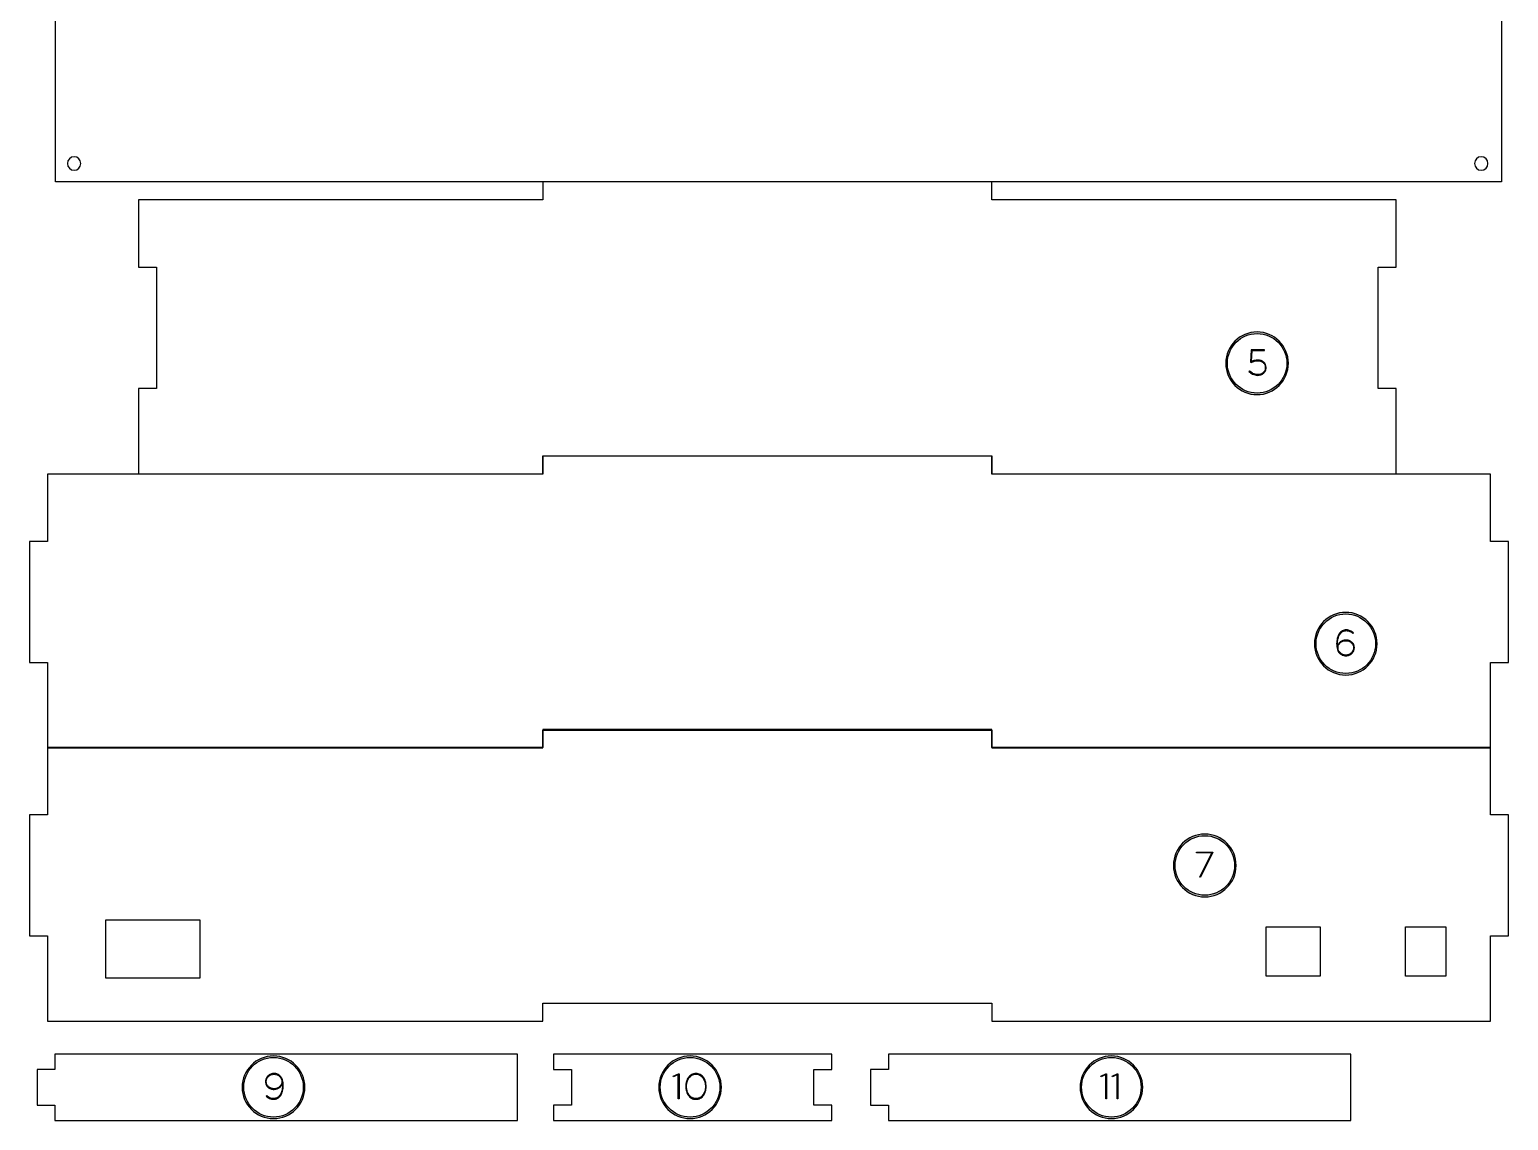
# Model space of a CAD drawing. Extents: x 23 to 691, y -846 to -23.
# Drawn here: x 23.3 to 352.6, y -846.3 to -603.4 of the extents above; entities that cross this region are included whole.
import ezdxf

# ---------------------------------------------------------------- set-up
doc = ezdxf.new("R2010")
doc.units = 0
doc.header["$MEASUREMENT"] = 0
doc.layers.add('CUT', color=7, linetype='CONTINUOUS')
doc.layers.add('PART_NUMBER', color=7, linetype='CONTINUOUS')

# ---------------------------------------------------------------- blocks, each defined once
blk = doc.blocks.new('BLOCK_29')
at = {"layer": 'CUT', "color": 5}
for points in [[(34.68, -369.95), (34.68, -370.78), (34.01, -371.45), (33.18, -371.45), (32.36, -371.45), (31.68, -370.78), (31.68, -369.95), (31.68, -369.12), (32.36, -368.45), (33.18, -368.45), (34.01, -368.45), (34.68, -369.12), (34.68, -369.95)], [(348.09, -369.95), (348.09, -370.78), (347.42, -371.45), (346.59, -371.45), (345.76, -371.45), (345.09, -370.78), (345.09, -369.95), (345.09, -369.12), (345.76, -368.45), (346.59, -368.45), (347.42, -368.45), (348.09, -369.12), (348.09, -369.95)], [(34.68, -633.19), (34.68, -634.02), (34.01, -634.69), (33.18, -634.69), (32.36, -634.69), (31.68, -634.02), (31.68, -633.19), (31.68, -632.37), (32.36, -631.69), (33.18, -631.69), (34.01, -631.69), (34.68, -632.37), (34.68, -633.19)], [(348.09, -633.19), (348.09, -634.02), (347.42, -634.69), (346.59, -634.69), (345.76, -634.69), (345.09, -634.02), (345.09, -633.19), (345.09, -632.37), (345.76, -631.69), (346.59, -631.69), (347.42, -631.69), (348.09, -632.37), (348.09, -633.19)]]:
    blk.add_open_spline(points, degree=3, knots=[0, 0, 0, 0, 1, 1, 1, 2, 2, 2, 3, 3, 3, 4, 4, 4, 4], dxfattribs=at)
blk = doc.blocks.new('BLOCK_28')
at = {"layer": 'CUT'}
blk.add_blockref('BLOCK_29', (0, 0), dxfattribs=at)
blk = doc.blocks.new('BLOCK_8')
at = {"layer": 'CUT'}
blk.add_blockref('BLOCK_28', (0, 0), dxfattribs=at)
blk = doc.blocks.new('BLOCK_7')
at = {"layer": 'CUT', "color": 5}
blk.add_lwpolyline([(351.12, -637.29), (29, -637.29), (29, -365.18), (351.12, -365.18), (351.12, -637.29)], dxfattribs=at)
at = {"layer": 'CUT'}
blk.add_blockref('BLOCK_8', (0, 0), dxfattribs=at)
blk = doc.blocks.new('BLOCK_6')
at = {"layer": 'CUT'}
blk.add_blockref('BLOCK_7', (0, 0), dxfattribs=at)
blk = doc.blocks.new('BLOCK_117')
at = {"layer": 'PART_NUMBER'}
h = blk.add_hatch(color=7, dxfattribs=at)
h.dxf.hatch_style = 2
edge = h.paths.add_edge_path()
edge.add_spline(control_points=[(296.76, -680.37), (296.57, -680.37), (296.38, -680.34), (296.2, -680.29), (296.01, -680.25), (295.84, -680.18), (295.67, -680.1), (295.51, -680.02), (295.35, -679.93), (295.22, -679.82), (295.08, -679.71), (294.96, -679.6), (294.86, -679.48), (294.86, -679.48), (294.99, -679.36), (294.99, -679.36), (295.09, -679.47), (295.2, -679.58), (295.33, -679.69), (295.46, -679.79), (295.6, -679.88), (295.75, -679.96), (295.9, -680.03), (296.06, -680.09), (296.23, -680.14), (296.4, -680.18), (296.58, -680.21), (296.76, -680.21), (297.02, -680.21), (297.25, -680.17), (297.46, -680.09), (297.67, -680.02), (297.86, -679.91), (298.01, -679.77), (298.16, -679.63), (298.28, -679.46), (298.37, -679.27), (298.45, -679.08), (298.49, -678.87), (298.49, -678.64), (298.49, -678.64), (298.49, -678.62), (298.49, -678.62), (298.49, -678.4), (298.45, -678.19), (298.36, -678.01), (298.28, -677.83), (298.16, -677.67), (298, -677.54), (297.85, -677.41), (297.67, -677.31), (297.46, -677.24), (297.26, -677.17), (297.03, -677.14), (296.8, -677.14), (296.57, -677.14), (296.34, -677.16), (296.09, -677.21), (295.85, -677.27), (295.59, -677.37), (295.32, -677.51), (295.32, -677.51), (295.22, -677.45), (295.22, -677.45), (295.22, -677.45), (295.38, -674.71), (295.38, -674.71), (295.38, -674.71), (298.34, -674.71), (298.34, -674.71), (298.34, -674.71), (298.34, -674.87), (298.34, -674.87), (298.34, -674.87), (295.54, -674.87), (295.54, -674.87), (295.54, -674.87), (295.4, -677.29), (295.4, -677.29), (295.62, -677.18), (295.85, -677.1), (296.08, -677.05), (296.31, -677), (296.56, -676.98), (296.81, -676.98), (297.08, -676.98), (297.32, -677.02), (297.55, -677.1), (297.77, -677.18), (297.97, -677.29), (298.13, -677.43), (298.3, -677.57), (298.43, -677.74), (298.53, -677.95), (298.62, -678.15), (298.67, -678.37), (298.67, -678.61), (298.67, -678.61), (298.67, -678.63), (298.67, -678.63), (298.67, -678.88), (298.62, -679.11), (298.53, -679.33), (298.44, -679.54), (298.31, -679.72), (298.14, -679.88), (297.97, -680.03), (297.77, -680.15), (297.53, -680.24), (297.29, -680.32), (297.04, -680.37), (296.76, -680.37)], knot_values=[0, 0, 0, 0, 1, 1, 1, 2, 2, 2, 3, 3, 3, 4, 4, 4, 5, 5, 5, 6, 6, 6, 7, 7, 7, 8, 8, 8, 9, 9, 9, 10, 10, 10, 11, 11, 11, 12, 12, 12, 13, 13, 13, 14, 14, 14, 15, 15, 15, 16, 16, 16, 17, 17, 17, 18, 18, 18, 19, 19, 19, 20, 20, 20, 21, 21, 21, 22, 22, 22, 23, 23, 23, 24, 24, 24, 25, 25, 25, 26, 26, 26, 27, 27, 27, 28, 28, 28, 29, 29, 29, 30, 30, 30, 31, 31, 31, 32, 32, 32, 33, 33, 33, 34, 34, 34, 35, 35, 35, 36, 36, 36, 37, 37, 37, 37], degree=3, periodic=1)
blk.add_open_spline([(296.76, -680.37), (296.57, -680.37), (296.38, -680.34), (296.2, -680.29), (296.01, -680.25), (295.84, -680.18), (295.67, -680.1), (295.51, -680.02), (295.35, -679.93), (295.22, -679.82), (295.08, -679.71), (294.96, -679.6), (294.86, -679.48), (294.86, -679.48), (294.99, -679.36), (294.99, -679.36), (295.09, -679.47), (295.2, -679.58), (295.33, -679.69), (295.46, -679.79), (295.6, -679.88), (295.75, -679.96), (295.9, -680.03), (296.06, -680.09), (296.23, -680.14), (296.4, -680.18), (296.58, -680.21), (296.76, -680.21), (297.02, -680.21), (297.25, -680.17), (297.46, -680.09), (297.67, -680.02), (297.86, -679.91), (298.01, -679.77), (298.16, -679.63), (298.28, -679.46), (298.37, -679.27), (298.45, -679.08), (298.49, -678.87), (298.49, -678.64), (298.49, -678.64), (298.49, -678.62), (298.49, -678.62), (298.49, -678.4), (298.45, -678.19), (298.36, -678.01), (298.28, -677.83), (298.16, -677.67), (298, -677.54), (297.85, -677.41), (297.67, -677.31), (297.46, -677.24), (297.26, -677.17), (297.03, -677.14), (296.8, -677.14), (296.57, -677.14), (296.34, -677.16), (296.09, -677.21), (295.85, -677.27), (295.59, -677.37), (295.32, -677.51), (295.32, -677.51), (295.22, -677.45), (295.22, -677.45), (295.22, -677.45), (295.38, -674.71), (295.38, -674.71), (295.38, -674.71), (298.34, -674.71), (298.34, -674.71), (298.34, -674.71), (298.34, -674.87), (298.34, -674.87), (298.34, -674.87), (295.54, -674.87), (295.54, -674.87), (295.54, -674.87), (295.4, -677.29), (295.4, -677.29), (295.62, -677.18), (295.85, -677.1), (296.08, -677.05), (296.31, -677), (296.56, -676.98), (296.81, -676.98), (297.08, -676.98), (297.32, -677.02), (297.55, -677.1), (297.77, -677.18), (297.97, -677.29), (298.13, -677.43), (298.3, -677.57), (298.43, -677.74), (298.53, -677.95), (298.62, -678.15), (298.67, -678.37), (298.67, -678.61), (298.67, -678.61), (298.67, -678.63), (298.67, -678.63), (298.67, -678.88), (298.62, -679.11), (298.53, -679.33), (298.44, -679.54), (298.31, -679.72), (298.14, -679.88), (297.97, -680.03), (297.77, -680.15), (297.53, -680.24), (297.29, -680.32), (297.04, -680.37), (296.76, -680.37)], degree=3, knots=[0, 0, 0, 0, 1, 1, 1, 2, 2, 2, 3, 3, 3, 4, 4, 4, 5, 5, 5, 6, 6, 6, 7, 7, 7, 8, 8, 8, 9, 9, 9, 10, 10, 10, 11, 11, 11, 12, 12, 12, 13, 13, 13, 14, 14, 14, 15, 15, 15, 16, 16, 16, 17, 17, 17, 18, 18, 18, 19, 19, 19, 20, 20, 20, 21, 21, 21, 22, 22, 22, 23, 23, 23, 24, 24, 24, 25, 25, 25, 26, 26, 26, 27, 27, 27, 28, 28, 28, 29, 29, 29, 30, 30, 30, 31, 31, 31, 32, 32, 32, 33, 33, 33, 34, 34, 34, 35, 35, 35, 36, 36, 36, 37, 37, 37, 37], dxfattribs=at)
blk = doc.blocks.new('BLOCK_118')
at = {"layer": 'PART_NUMBER'}
h = blk.add_hatch(color=253, dxfattribs=at)
h.dxf.hatch_style = 2
edge = h.paths.add_edge_path()
edge.add_spline(control_points=[(296.66, -684.67), (292.82, -684.67), (289.68, -681.54), (289.68, -677.69), (289.68, -673.84), (292.82, -670.71), (296.66, -670.71), (300.51, -670.71), (303.64, -673.84), (303.64, -677.69), (303.64, -681.54), (300.51, -684.67), (296.66, -684.67)], knot_values=[0, 0, 0, 0, 1, 1, 1, 2, 2, 2, 3, 3, 3, 4, 4, 4, 4], degree=3, periodic=1)
edge = h.paths.add_edge_path()
edge.add_spline(control_points=[(296.66, -671.06), (293.01, -671.06), (290.04, -674.04), (290.04, -677.69), (290.04, -681.34), (293.01, -684.32), (296.66, -684.32), (300.32, -684.32), (303.29, -681.34), (303.29, -677.69), (303.29, -674.04), (300.32, -671.06), (296.66, -671.06)], knot_values=[0, 0, 0, 0, 1, 1, 1, 2, 2, 2, 3, 3, 3, 4, 4, 4, 4], degree=3, periodic=1)
for points in [[(296.66, -684.67), (292.82, -684.67), (289.68, -681.54), (289.68, -677.69), (289.68, -673.84), (292.82, -670.71), (296.66, -670.71), (300.51, -670.71), (303.64, -673.84), (303.64, -677.69), (303.64, -681.54), (300.51, -684.67), (296.66, -684.67)], [(296.66, -671.06), (293.01, -671.06), (290.04, -674.04), (290.04, -677.69), (290.04, -681.34), (293.01, -684.32), (296.66, -684.32), (300.32, -684.32), (303.29, -681.34), (303.29, -677.69), (303.29, -674.04), (300.32, -671.06), (296.66, -671.06)]]:
    blk.add_open_spline(points, degree=3, knots=[0, 0, 0, 0, 1, 1, 1, 2, 2, 2, 3, 3, 3, 4, 4, 4, 4], dxfattribs=at)
blk = doc.blocks.new('BLOCK_116')
at = {"layer": 'PART_NUMBER'}
for name in ['BLOCK_118', 'BLOCK_117']:
    blk.add_blockref(name, (0, 0), dxfattribs=at)
blk = doc.blocks.new('BLOCK_120')
at = {"layer": 'PART_NUMBER'}
h = blk.add_hatch(color=7, dxfattribs=at)
h.dxf.hatch_style = 2
edge = h.paths.add_edge_path()
edge.add_spline(control_points=[(316.43, -742.81), (316.13, -742.81), (315.86, -742.75), (315.63, -742.65), (315.4, -742.54), (315.2, -742.41), (315.04, -742.24), (314.82, -742.03), (314.66, -741.75), (314.55, -741.4), (314.44, -741.05), (314.38, -740.62), (314.38, -740.11), (314.38, -740.11), (314.38, -740.09), (314.38, -740.09), (314.38, -739.66), (314.43, -739.26), (314.53, -738.89), (314.63, -738.52), (314.77, -738.2), (314.95, -737.93), (315.14, -737.66), (315.37, -737.44), (315.64, -737.29), (315.91, -737.14), (316.22, -737.06), (316.56, -737.06), (316.86, -737.06), (317.14, -737.12), (317.4, -737.23), (317.66, -737.34), (317.9, -737.5), (318.12, -737.7), (318.12, -737.7), (318.01, -737.83), (318.01, -737.83), (317.8, -737.64), (317.58, -737.49), (317.33, -737.38), (317.08, -737.27), (316.83, -737.22), (316.56, -737.22), (316.24, -737.22), (315.96, -737.29), (315.71, -737.44), (315.46, -737.59), (315.25, -737.79), (315.08, -738.05), (314.9, -738.31), (314.77, -738.62), (314.69, -738.97), (314.6, -739.32), (314.56, -739.7), (314.56, -740.11), (314.56, -740.19), (314.56, -740.29), (314.56, -740.41), (314.56, -740.53), (314.56, -740.66), (314.57, -740.81), (314.59, -740.6), (314.66, -740.4), (314.77, -740.21), (314.87, -740.03), (315.01, -739.87), (315.18, -739.74), (315.35, -739.6), (315.53, -739.5), (315.74, -739.42), (315.95, -739.35), (316.17, -739.31), (316.4, -739.31), (316.67, -739.31), (316.93, -739.35), (317.16, -739.43), (317.4, -739.52), (317.6, -739.64), (317.78, -739.79), (317.95, -739.94), (318.09, -740.13), (318.19, -740.34), (318.29, -740.54), (318.33, -740.77), (318.33, -741.01), (318.33, -741.01), (318.33, -741.03), (318.33, -741.03), (318.33, -741.27), (318.29, -741.49), (318.19, -741.71), (318.09, -741.92), (317.96, -742.11), (317.79, -742.28), (317.62, -742.44), (317.42, -742.57), (317.18, -742.66), (316.95, -742.76), (316.7, -742.81), (316.43, -742.81)], knot_values=[0, 0, 0, 0, 1, 1, 1, 2, 2, 2, 3, 3, 3, 4, 4, 4, 5, 5, 5, 6, 6, 6, 7, 7, 7, 8, 8, 8, 9, 9, 9, 10, 10, 10, 11, 11, 11, 12, 12, 12, 13, 13, 13, 14, 14, 14, 15, 15, 15, 16, 16, 16, 17, 17, 17, 18, 18, 18, 19, 19, 19, 20, 20, 20, 21, 21, 21, 22, 22, 22, 23, 23, 23, 24, 24, 24, 25, 25, 25, 26, 26, 26, 27, 27, 27, 28, 28, 28, 29, 29, 29, 30, 30, 30, 31, 31, 31, 32, 32, 32, 33, 33, 33, 33], degree=3, periodic=1)
edge = h.paths.add_edge_path()
edge.add_spline(control_points=[(316.44, -742.65), (316.68, -742.65), (316.91, -742.6), (317.12, -742.51), (317.33, -742.42), (317.51, -742.3), (317.66, -742.16), (317.81, -742.01), (317.94, -741.84), (318.02, -741.64), (318.11, -741.45), (318.16, -741.25), (318.16, -741.04), (318.16, -741.04), (318.16, -741.02), (318.16, -741.02), (318.16, -740.8), (318.11, -740.59), (318.02, -740.4), (317.94, -740.21), (317.81, -740.05), (317.65, -739.91), (317.49, -739.77), (317.31, -739.66), (317.09, -739.58), (316.88, -739.5), (316.65, -739.47), (316.39, -739.47), (316.16, -739.47), (315.94, -739.51), (315.74, -739.59), (315.54, -739.67), (315.36, -739.78), (315.2, -739.93), (315.05, -740.07), (314.92, -740.23), (314.83, -740.42), (314.74, -740.6), (314.7, -740.8), (314.7, -741.01), (314.7, -741.01), (314.7, -741.02), (314.7, -741.02), (314.7, -741.24), (314.74, -741.45), (314.83, -741.64), (314.92, -741.84), (315.05, -742.02), (315.21, -742.16), (315.36, -742.31), (315.55, -742.43), (315.76, -742.52), (315.97, -742.61), (316.2, -742.65), (316.44, -742.65)], knot_values=[0, 0, 0, 0, 1, 1, 1, 2, 2, 2, 3, 3, 3, 4, 4, 4, 5, 5, 5, 6, 6, 6, 7, 7, 7, 8, 8, 8, 9, 9, 9, 10, 10, 10, 11, 11, 11, 12, 12, 12, 13, 13, 13, 14, 14, 14, 15, 15, 15, 16, 16, 16, 17, 17, 17, 18, 18, 18, 18], degree=3, periodic=1)
for points, knots in [([(316.43, -742.81), (316.13, -742.81), (315.86, -742.75), (315.63, -742.65), (315.4, -742.54), (315.2, -742.41), (315.04, -742.24), (314.82, -742.03), (314.66, -741.75), (314.55, -741.4), (314.44, -741.05), (314.38, -740.62), (314.38, -740.11), (314.38, -740.11), (314.38, -740.09), (314.38, -740.09), (314.38, -739.66), (314.43, -739.26), (314.53, -738.89), (314.63, -738.52), (314.77, -738.2), (314.95, -737.93), (315.14, -737.66), (315.37, -737.44), (315.64, -737.29), (315.91, -737.14), (316.22, -737.06), (316.56, -737.06), (316.86, -737.06), (317.14, -737.12), (317.4, -737.23), (317.66, -737.34), (317.9, -737.5), (318.12, -737.7), (318.12, -737.7), (318.01, -737.83), (318.01, -737.83), (317.8, -737.64), (317.58, -737.49), (317.33, -737.38), (317.08, -737.27), (316.83, -737.22), (316.56, -737.22), (316.24, -737.22), (315.96, -737.29), (315.71, -737.44), (315.46, -737.59), (315.25, -737.79), (315.08, -738.05), (314.9, -738.31), (314.77, -738.62), (314.69, -738.97), (314.6, -739.32), (314.56, -739.7), (314.56, -740.11), (314.56, -740.19), (314.56, -740.29), (314.56, -740.41), (314.56, -740.53), (314.56, -740.66), (314.57, -740.81), (314.59, -740.6), (314.66, -740.4), (314.77, -740.21), (314.87, -740.03), (315.01, -739.87), (315.18, -739.74), (315.35, -739.6), (315.53, -739.5), (315.74, -739.42), (315.95, -739.35), (316.17, -739.31), (316.4, -739.31), (316.67, -739.31), (316.93, -739.35), (317.16, -739.43), (317.4, -739.52), (317.6, -739.64), (317.78, -739.79), (317.95, -739.94), (318.09, -740.13), (318.19, -740.34), (318.29, -740.54), (318.33, -740.77), (318.33, -741.01), (318.33, -741.01), (318.33, -741.03), (318.33, -741.03), (318.33, -741.27), (318.29, -741.49), (318.19, -741.71), (318.09, -741.92), (317.96, -742.11), (317.79, -742.28), (317.62, -742.44), (317.42, -742.57), (317.18, -742.66), (316.95, -742.76), (316.7, -742.81), (316.43, -742.81)], [0, 0, 0, 0, 1, 1, 1, 2, 2, 2, 3, 3, 3, 4, 4, 4, 5, 5, 5, 6, 6, 6, 7, 7, 7, 8, 8, 8, 9, 9, 9, 10, 10, 10, 11, 11, 11, 12, 12, 12, 13, 13, 13, 14, 14, 14, 15, 15, 15, 16, 16, 16, 17, 17, 17, 18, 18, 18, 19, 19, 19, 20, 20, 20, 21, 21, 21, 22, 22, 22, 23, 23, 23, 24, 24, 24, 25, 25, 25, 26, 26, 26, 27, 27, 27, 28, 28, 28, 29, 29, 29, 30, 30, 30, 31, 31, 31, 32, 32, 32, 33, 33, 33, 33]), ([(316.44, -742.65), (316.68, -742.65), (316.91, -742.6), (317.12, -742.51), (317.33, -742.42), (317.51, -742.3), (317.66, -742.16), (317.81, -742.01), (317.94, -741.84), (318.02, -741.64), (318.11, -741.45), (318.16, -741.25), (318.16, -741.04), (318.16, -741.04), (318.16, -741.02), (318.16, -741.02), (318.16, -740.8), (318.11, -740.59), (318.02, -740.4), (317.94, -740.21), (317.81, -740.05), (317.65, -739.91), (317.49, -739.77), (317.31, -739.66), (317.09, -739.58), (316.88, -739.5), (316.65, -739.47), (316.39, -739.47), (316.16, -739.47), (315.94, -739.51), (315.74, -739.59), (315.54, -739.67), (315.36, -739.78), (315.2, -739.93), (315.05, -740.07), (314.92, -740.23), (314.83, -740.42), (314.74, -740.6), (314.7, -740.8), (314.7, -741.01), (314.7, -741.01), (314.7, -741.02), (314.7, -741.02), (314.7, -741.24), (314.74, -741.45), (314.83, -741.64), (314.92, -741.84), (315.05, -742.02), (315.21, -742.16), (315.36, -742.31), (315.55, -742.43), (315.76, -742.52), (315.97, -742.61), (316.2, -742.65), (316.44, -742.65)], [0, 0, 0, 0, 1, 1, 1, 2, 2, 2, 3, 3, 3, 4, 4, 4, 5, 5, 5, 6, 6, 6, 7, 7, 7, 8, 8, 8, 9, 9, 9, 10, 10, 10, 11, 11, 11, 12, 12, 12, 13, 13, 13, 14, 14, 14, 15, 15, 15, 16, 16, 16, 17, 17, 17, 18, 18, 18, 18])]:
    blk.add_open_spline(points, degree=3, knots=knots, dxfattribs=at)
blk = doc.blocks.new('BLOCK_121')
at = {"layer": 'PART_NUMBER'}
h = blk.add_hatch(color=253, dxfattribs=at)
h.dxf.hatch_style = 2
edge = h.paths.add_edge_path()
edge.add_spline(control_points=[(316.42, -747.11), (312.57, -747.11), (309.44, -743.98), (309.44, -740.13), (309.44, -736.28), (312.57, -733.15), (316.42, -733.15), (320.27, -733.15), (323.4, -736.28), (323.4, -740.13), (323.4, -743.98), (320.27, -747.11), (316.42, -747.11)], knot_values=[0, 0, 0, 0, 1, 1, 1, 2, 2, 2, 3, 3, 3, 4, 4, 4, 4], degree=3, periodic=1)
edge = h.paths.add_edge_path()
edge.add_spline(control_points=[(316.42, -733.51), (312.77, -733.51), (309.79, -736.48), (309.79, -740.13), (309.79, -743.79), (312.77, -746.76), (316.42, -746.76), (320.07, -746.76), (323.05, -743.79), (323.05, -740.13), (323.05, -736.48), (320.07, -733.51), (316.42, -733.51)], knot_values=[0, 0, 0, 0, 1, 1, 1, 2, 2, 2, 3, 3, 3, 4, 4, 4, 4], degree=3, periodic=1)
for points in [[(316.42, -747.11), (312.57, -747.11), (309.44, -743.98), (309.44, -740.13), (309.44, -736.28), (312.57, -733.15), (316.42, -733.15), (320.27, -733.15), (323.4, -736.28), (323.4, -740.13), (323.4, -743.98), (320.27, -747.11), (316.42, -747.11)], [(316.42, -733.51), (312.77, -733.51), (309.79, -736.48), (309.79, -740.13), (309.79, -743.79), (312.77, -746.76), (316.42, -746.76), (320.07, -746.76), (323.05, -743.79), (323.05, -740.13), (323.05, -736.48), (320.07, -733.51), (316.42, -733.51)]]:
    blk.add_open_spline(points, degree=3, knots=[0, 0, 0, 0, 1, 1, 1, 2, 2, 2, 3, 3, 3, 4, 4, 4, 4], dxfattribs=at)
blk = doc.blocks.new('BLOCK_119')
at = {"layer": 'PART_NUMBER'}
for name in ['BLOCK_121', 'BLOCK_120']:
    blk.add_blockref(name, (0, 0), dxfattribs=at)
blk = doc.blocks.new('BLOCK_123')
at = {"layer": 'PART_NUMBER'}
h = blk.add_hatch(color=7, dxfattribs=at)
h.dxf.hatch_style = 2
h.paths.add_polyline_path([(286.61, -786.7), (283.19, -786.7), (283.19, -786.54), (286.81, -786.54), (286.81, -786.65), (284.07, -792.1), (283.88, -792.1)])
blk.add_lwpolyline([(286.61, -786.7), (283.19, -786.7), (283.19, -786.54), (286.81, -786.54), (286.81, -786.65), (284.07, -792.1), (283.88, -792.1), (286.61, -786.7)], dxfattribs=at)
blk = doc.blocks.new('BLOCK_124')
at = {"layer": 'PART_NUMBER'}
h = blk.add_hatch(color=253, dxfattribs=at)
h.dxf.hatch_style = 2
edge = h.paths.add_edge_path()
edge.add_spline(control_points=[(285.02, -796.5), (281.17, -796.5), (278.04, -793.37), (278.04, -789.52), (278.04, -785.67), (281.17, -782.54), (285.02, -782.54), (288.87, -782.54), (292, -785.67), (292, -789.52), (292, -793.37), (288.87, -796.5), (285.02, -796.5)], knot_values=[0, 0, 0, 0, 1, 1, 1, 2, 2, 2, 3, 3, 3, 4, 4, 4, 4], degree=3, periodic=1)
edge = h.paths.add_edge_path()
edge.add_spline(control_points=[(285.02, -782.89), (281.37, -782.89), (278.4, -785.87), (278.4, -789.52), (278.4, -793.18), (281.37, -796.15), (285.02, -796.15), (288.68, -796.15), (291.65, -793.18), (291.65, -789.52), (291.65, -785.87), (288.68, -782.89), (285.02, -782.89)], knot_values=[0, 0, 0, 0, 1, 1, 1, 2, 2, 2, 3, 3, 3, 4, 4, 4, 4], degree=3, periodic=1)
for points in [[(285.02, -796.5), (281.17, -796.5), (278.04, -793.37), (278.04, -789.52), (278.04, -785.67), (281.17, -782.54), (285.02, -782.54), (288.87, -782.54), (292, -785.67), (292, -789.52), (292, -793.37), (288.87, -796.5), (285.02, -796.5)], [(285.02, -782.89), (281.37, -782.89), (278.4, -785.87), (278.4, -789.52), (278.4, -793.18), (281.37, -796.15), (285.02, -796.15), (288.68, -796.15), (291.65, -793.18), (291.65, -789.52), (291.65, -785.87), (288.68, -782.89), (285.02, -782.89)]]:
    blk.add_open_spline(points, degree=3, knots=[0, 0, 0, 0, 1, 1, 1, 2, 2, 2, 3, 3, 3, 4, 4, 4, 4], dxfattribs=at)
blk = doc.blocks.new('BLOCK_122')
at = {"layer": 'PART_NUMBER'}
for name in ['BLOCK_124', 'BLOCK_123']:
    blk.add_blockref(name, (0, 0), dxfattribs=at)
blk = doc.blocks.new('BLOCK_126')
at = {"layer": 'PART_NUMBER'}
h = blk.add_hatch(color=7, dxfattribs=at)
h.dxf.hatch_style = 2
edge = h.paths.add_edge_path()
edge.add_spline(control_points=[(77.59, -841.43), (77.9, -841.43), (78.19, -841.35), (78.44, -841.2), (78.68, -841.06), (78.89, -840.85), (79.07, -840.59), (79.24, -840.33), (79.37, -840.03), (79.46, -839.68), (79.54, -839.32), (79.59, -838.94), (79.59, -838.54), (79.59, -838.46), (79.59, -838.37), (79.58, -838.25), (79.58, -838.14), (79.58, -838.01), (79.57, -837.87), (79.54, -838.09), (79.48, -838.3), (79.37, -838.48), (79.27, -838.67), (79.13, -838.83), (78.96, -838.96), (78.8, -839.1), (78.61, -839.2), (78.4, -839.28), (78.19, -839.35), (77.97, -839.39), (77.74, -839.39), (77.47, -839.39), (77.21, -839.34), (76.98, -839.26), (76.74, -839.17), (76.54, -839.06), (76.36, -838.91), (76.19, -838.76), (76.05, -838.57), (75.96, -838.36), (75.86, -838.15), (75.81, -837.92), (75.81, -837.66), (75.81, -837.66), (75.81, -837.64), (75.81, -837.64), (75.81, -837.39), (75.86, -837.16), (75.96, -836.94), (76.05, -836.72), (76.19, -836.53), (76.36, -836.37), (76.53, -836.21), (76.73, -836.08), (76.97, -835.98), (77.2, -835.89), (77.45, -835.84), (77.71, -835.84), (78.01, -835.84), (78.28, -835.89), (78.51, -836), (78.74, -836.1), (78.94, -836.24), (79.1, -836.4), (79.32, -836.62), (79.48, -836.9), (79.59, -837.25), (79.71, -837.59), (79.76, -838.02), (79.76, -838.54), (79.76, -838.54), (79.76, -838.55), (79.76, -838.55), (79.76, -838.99), (79.71, -839.39), (79.61, -839.76), (79.52, -840.13), (79.37, -840.45), (79.19, -840.72), (79, -840.99), (78.77, -841.2), (78.5, -841.36), (78.23, -841.51), (77.92, -841.59), (77.58, -841.59), (77.28, -841.59), (76.99, -841.52), (76.71, -841.4), (76.43, -841.27), (76.19, -841.11), (75.97, -840.89), (75.97, -840.89), (76.09, -840.77), (76.09, -840.77), (76.3, -840.97), (76.53, -841.13), (76.79, -841.25), (77.05, -841.37), (77.32, -841.43), (77.59, -841.43)], knot_values=[0, 0, 0, 0, 1, 1, 1, 2, 2, 2, 3, 3, 3, 4, 4, 4, 5, 5, 5, 6, 6, 6, 7, 7, 7, 8, 8, 8, 9, 9, 9, 10, 10, 10, 11, 11, 11, 12, 12, 12, 13, 13, 13, 14, 14, 14, 15, 15, 15, 16, 16, 16, 17, 17, 17, 18, 18, 18, 19, 19, 19, 20, 20, 20, 21, 21, 21, 22, 22, 22, 23, 23, 23, 24, 24, 24, 25, 25, 25, 26, 26, 26, 27, 27, 27, 28, 28, 28, 29, 29, 29, 30, 30, 30, 31, 31, 31, 32, 32, 32, 33, 33, 33, 33], degree=3, periodic=1)
edge = h.paths.add_edge_path()
edge.add_spline(control_points=[(77.75, -839.23), (77.98, -839.23), (78.2, -839.19), (78.4, -839.1), (78.61, -839.02), (78.79, -838.91), (78.95, -838.77), (79.1, -838.63), (79.23, -838.47), (79.32, -838.28), (79.41, -838.08), (79.45, -837.88), (79.45, -837.66), (79.45, -837.66), (79.45, -837.65), (79.45, -837.65), (79.45, -837.42), (79.41, -837.21), (79.32, -837.01), (79.23, -836.8), (79.1, -836.63), (78.94, -836.48), (78.78, -836.33), (78.6, -836.21), (78.39, -836.12), (78.18, -836.04), (77.95, -836), (77.71, -836), (77.47, -836), (77.24, -836.04), (77.03, -836.13), (76.83, -836.22), (76.64, -836.33), (76.49, -836.49), (76.33, -836.64), (76.21, -836.81), (76.12, -837.01), (76.03, -837.2), (75.98, -837.41), (75.98, -837.63), (75.98, -837.63), (75.98, -837.65), (75.98, -837.65), (75.98, -837.89), (76.03, -838.1), (76.12, -838.3), (76.21, -838.49), (76.33, -838.65), (76.49, -838.79), (76.65, -838.93), (76.84, -839.04), (77.05, -839.11), (77.26, -839.19), (77.5, -839.23), (77.75, -839.23)], knot_values=[0, 0, 0, 0, 1, 1, 1, 2, 2, 2, 3, 3, 3, 4, 4, 4, 5, 5, 5, 6, 6, 6, 7, 7, 7, 8, 8, 8, 9, 9, 9, 10, 10, 10, 11, 11, 11, 12, 12, 12, 13, 13, 13, 14, 14, 14, 15, 15, 15, 16, 16, 16, 17, 17, 17, 18, 18, 18, 18], degree=3, periodic=1)
for points, knots in [([(77.59, -841.43), (77.9, -841.43), (78.19, -841.35), (78.44, -841.2), (78.68, -841.06), (78.89, -840.85), (79.07, -840.59), (79.24, -840.33), (79.37, -840.03), (79.46, -839.68), (79.54, -839.32), (79.59, -838.94), (79.59, -838.54), (79.59, -838.46), (79.59, -838.37), (79.58, -838.25), (79.58, -838.14), (79.58, -838.01), (79.57, -837.87), (79.54, -838.09), (79.48, -838.3), (79.37, -838.48), (79.27, -838.67), (79.13, -838.83), (78.96, -838.96), (78.8, -839.1), (78.61, -839.2), (78.4, -839.28), (78.19, -839.35), (77.97, -839.39), (77.74, -839.39), (77.47, -839.39), (77.21, -839.34), (76.98, -839.26), (76.74, -839.17), (76.54, -839.06), (76.36, -838.91), (76.19, -838.76), (76.05, -838.57), (75.96, -838.36), (75.86, -838.15), (75.81, -837.92), (75.81, -837.66), (75.81, -837.66), (75.81, -837.64), (75.81, -837.64), (75.81, -837.39), (75.86, -837.16), (75.96, -836.94), (76.05, -836.72), (76.19, -836.53), (76.36, -836.37), (76.53, -836.21), (76.73, -836.08), (76.97, -835.98), (77.2, -835.89), (77.45, -835.84), (77.71, -835.84), (78.01, -835.84), (78.28, -835.89), (78.51, -836), (78.74, -836.1), (78.94, -836.24), (79.1, -836.4), (79.32, -836.62), (79.48, -836.9), (79.59, -837.25), (79.71, -837.59), (79.76, -838.02), (79.76, -838.54), (79.76, -838.54), (79.76, -838.55), (79.76, -838.55), (79.76, -838.99), (79.71, -839.39), (79.61, -839.76), (79.52, -840.13), (79.37, -840.45), (79.19, -840.72), (79, -840.99), (78.77, -841.2), (78.5, -841.36), (78.23, -841.51), (77.92, -841.59), (77.58, -841.59), (77.28, -841.59), (76.99, -841.52), (76.71, -841.4), (76.43, -841.27), (76.19, -841.11), (75.97, -840.89), (75.97, -840.89), (76.09, -840.77), (76.09, -840.77), (76.3, -840.97), (76.53, -841.13), (76.79, -841.25), (77.05, -841.37), (77.32, -841.43), (77.59, -841.43)], [0, 0, 0, 0, 1, 1, 1, 2, 2, 2, 3, 3, 3, 4, 4, 4, 5, 5, 5, 6, 6, 6, 7, 7, 7, 8, 8, 8, 9, 9, 9, 10, 10, 10, 11, 11, 11, 12, 12, 12, 13, 13, 13, 14, 14, 14, 15, 15, 15, 16, 16, 16, 17, 17, 17, 18, 18, 18, 19, 19, 19, 20, 20, 20, 21, 21, 21, 22, 22, 22, 23, 23, 23, 24, 24, 24, 25, 25, 25, 26, 26, 26, 27, 27, 27, 28, 28, 28, 29, 29, 29, 30, 30, 30, 31, 31, 31, 32, 32, 32, 33, 33, 33, 33]), ([(77.75, -839.23), (77.98, -839.23), (78.2, -839.19), (78.4, -839.1), (78.61, -839.02), (78.79, -838.91), (78.95, -838.77), (79.1, -838.63), (79.23, -838.47), (79.32, -838.28), (79.41, -838.08), (79.45, -837.88), (79.45, -837.66), (79.45, -837.66), (79.45, -837.65), (79.45, -837.65), (79.45, -837.42), (79.41, -837.21), (79.32, -837.01), (79.23, -836.8), (79.1, -836.63), (78.94, -836.48), (78.78, -836.33), (78.6, -836.21), (78.39, -836.12), (78.18, -836.04), (77.95, -836), (77.71, -836), (77.47, -836), (77.24, -836.04), (77.03, -836.13), (76.83, -836.22), (76.64, -836.33), (76.49, -836.49), (76.33, -836.64), (76.21, -836.81), (76.12, -837.01), (76.03, -837.2), (75.98, -837.41), (75.98, -837.63), (75.98, -837.63), (75.98, -837.65), (75.98, -837.65), (75.98, -837.89), (76.03, -838.1), (76.12, -838.3), (76.21, -838.49), (76.33, -838.65), (76.49, -838.79), (76.65, -838.93), (76.84, -839.04), (77.05, -839.11), (77.26, -839.19), (77.5, -839.23), (77.75, -839.23)], [0, 0, 0, 0, 1, 1, 1, 2, 2, 2, 3, 3, 3, 4, 4, 4, 5, 5, 5, 6, 6, 6, 7, 7, 7, 8, 8, 8, 9, 9, 9, 10, 10, 10, 11, 11, 11, 12, 12, 12, 13, 13, 13, 14, 14, 14, 15, 15, 15, 16, 16, 16, 17, 17, 17, 18, 18, 18, 18])]:
    blk.add_open_spline(points, degree=3, knots=knots, dxfattribs=at)
blk = doc.blocks.new('BLOCK_127')
at = {"layer": 'PART_NUMBER'}
h = blk.add_hatch(color=253, dxfattribs=at)
h.dxf.hatch_style = 2
edge = h.paths.add_edge_path()
edge.add_spline(control_points=[(77.59, -845.89), (73.74, -845.89), (70.61, -842.76), (70.61, -838.91), (70.61, -835.06), (73.74, -831.93), (77.59, -831.93), (81.44, -831.93), (84.57, -835.06), (84.57, -838.91), (84.57, -842.76), (81.44, -845.89), (77.59, -845.89)], knot_values=[0, 0, 0, 0, 1, 1, 1, 2, 2, 2, 3, 3, 3, 4, 4, 4, 4], degree=3, periodic=1)
edge = h.paths.add_edge_path()
edge.add_spline(control_points=[(77.59, -832.28), (73.93, -832.28), (70.96, -835.26), (70.96, -838.91), (70.96, -842.56), (73.93, -845.54), (77.59, -845.54), (81.24, -845.54), (84.22, -842.56), (84.22, -838.91), (84.22, -835.26), (81.24, -832.28), (77.59, -832.28)], knot_values=[0, 0, 0, 0, 1, 1, 1, 2, 2, 2, 3, 3, 3, 4, 4, 4, 4], degree=3, periodic=1)
for points in [[(77.59, -845.89), (73.74, -845.89), (70.61, -842.76), (70.61, -838.91), (70.61, -835.06), (73.74, -831.93), (77.59, -831.93), (81.44, -831.93), (84.57, -835.06), (84.57, -838.91), (84.57, -842.76), (81.44, -845.89), (77.59, -845.89)], [(77.59, -832.28), (73.93, -832.28), (70.96, -835.26), (70.96, -838.91), (70.96, -842.56), (73.93, -845.54), (77.59, -845.54), (81.24, -845.54), (84.22, -842.56), (84.22, -838.91), (84.22, -835.26), (81.24, -832.28), (77.59, -832.28)]]:
    blk.add_open_spline(points, degree=3, knots=[0, 0, 0, 0, 1, 1, 1, 2, 2, 2, 3, 3, 3, 4, 4, 4, 4], dxfattribs=at)
blk = doc.blocks.new('BLOCK_125')
at = {"layer": 'PART_NUMBER'}
for name in ['BLOCK_127', 'BLOCK_126']:
    blk.add_blockref(name, (0, 0), dxfattribs=at)
blk = doc.blocks.new('BLOCK_129')
at = {"layer": 'PART_NUMBER'}
h = blk.add_hatch(color=7, dxfattribs=at)
h.dxf.hatch_style = 2
h.paths.add_polyline_path([(167.74, -836.09), (166.7, -836.56), (166.63, -836.41), (167.76, -835.89), (167.91, -835.89), (167.91, -841.49), (167.74, -841.49)])
h = blk.add_hatch(color=7, dxfattribs=at)
h.dxf.hatch_style = 2
edge = h.paths.add_edge_path()
edge.add_spline(control_points=[(171.68, -841.59), (171.32, -841.59), (171, -841.51), (170.72, -841.35), (170.44, -841.2), (170.2, -840.99), (170, -840.72), (169.81, -840.46), (169.66, -840.16), (169.56, -839.81), (169.46, -839.46), (169.41, -839.1), (169.41, -838.72), (169.41, -838.72), (169.41, -838.7), (169.41, -838.7), (169.41, -838.32), (169.46, -837.96), (169.56, -837.62), (169.66, -837.27), (169.81, -836.97), (170, -836.7), (170.2, -836.44), (170.44, -836.23), (170.72, -836.07), (171, -835.92), (171.32, -835.84), (171.68, -835.84), (172.04, -835.84), (172.36, -835.92), (172.65, -836.07), (172.93, -836.23), (173.17, -836.44), (173.36, -836.7), (173.55, -836.96), (173.7, -837.27), (173.8, -837.61), (173.9, -837.96), (173.95, -838.32), (173.95, -838.7), (173.95, -838.7), (173.95, -838.72), (173.95, -838.72), (173.95, -839.1), (173.9, -839.46), (173.8, -839.81), (173.7, -840.15), (173.55, -840.46), (173.36, -840.72), (173.17, -840.99), (172.93, -841.2), (172.65, -841.35), (172.36, -841.51), (172.04, -841.59), (171.68, -841.59)], knot_values=[0, 0, 0, 0, 1, 1, 1, 2, 2, 2, 3, 3, 3, 4, 4, 4, 5, 5, 5, 6, 6, 6, 7, 7, 7, 8, 8, 8, 9, 9, 9, 10, 10, 10, 11, 11, 11, 12, 12, 12, 13, 13, 13, 14, 14, 14, 15, 15, 15, 16, 16, 16, 17, 17, 17, 18, 18, 18, 18], degree=3, periodic=1)
edge = h.paths.add_edge_path()
edge.add_spline(control_points=[(171.69, -841.43), (172.02, -841.43), (172.32, -841.35), (172.58, -841.2), (172.84, -841.06), (173.06, -840.86), (173.23, -840.61), (173.41, -840.36), (173.55, -840.07), (173.64, -839.75), (173.73, -839.42), (173.78, -839.08), (173.78, -838.73), (173.78, -838.73), (173.78, -838.71), (173.78, -838.71), (173.78, -838.36), (173.73, -838.02), (173.64, -837.69), (173.55, -837.37), (173.41, -837.08), (173.23, -836.83), (173.05, -836.58), (172.83, -836.37), (172.57, -836.22), (172.31, -836.07), (172.01, -836), (171.67, -836), (171.34, -836), (171.04, -836.07), (170.79, -836.22), (170.53, -836.37), (170.31, -836.57), (170.13, -836.82), (169.95, -837.06), (169.82, -837.35), (169.73, -837.68), (169.63, -838), (169.59, -838.34), (169.59, -838.7), (169.59, -838.7), (169.59, -838.71), (169.59, -838.71), (169.59, -839.07), (169.63, -839.41), (169.73, -839.73), (169.82, -840.06), (169.95, -840.35), (170.13, -840.6), (170.31, -840.85), (170.54, -841.05), (170.8, -841.2), (171.06, -841.35), (171.36, -841.43), (171.69, -841.43)], knot_values=[0, 0, 0, 0, 1, 1, 1, 2, 2, 2, 3, 3, 3, 4, 4, 4, 5, 5, 5, 6, 6, 6, 7, 7, 7, 8, 8, 8, 9, 9, 9, 10, 10, 10, 11, 11, 11, 12, 12, 12, 13, 13, 13, 14, 14, 14, 15, 15, 15, 16, 16, 16, 17, 17, 17, 18, 18, 18, 18], degree=3, periodic=1)
blk.add_lwpolyline([(167.74, -836.09), (166.7, -836.56), (166.63, -836.41), (167.76, -835.89), (167.91, -835.89), (167.91, -841.49), (167.74, -841.49), (167.74, -836.09)], dxfattribs=at)
for points in [[(171.68, -841.59), (171.32, -841.59), (171, -841.51), (170.72, -841.35), (170.44, -841.2), (170.2, -840.99), (170, -840.72), (169.81, -840.46), (169.66, -840.16), (169.56, -839.81), (169.46, -839.46), (169.41, -839.1), (169.41, -838.72), (169.41, -838.72), (169.41, -838.7), (169.41, -838.7), (169.41, -838.32), (169.46, -837.96), (169.56, -837.62), (169.66, -837.27), (169.81, -836.97), (170, -836.7), (170.2, -836.44), (170.44, -836.23), (170.72, -836.07), (171, -835.92), (171.32, -835.84), (171.68, -835.84), (172.04, -835.84), (172.36, -835.92), (172.65, -836.07), (172.93, -836.23), (173.17, -836.44), (173.36, -836.7), (173.55, -836.96), (173.7, -837.27), (173.8, -837.61), (173.9, -837.96), (173.95, -838.32), (173.95, -838.7), (173.95, -838.7), (173.95, -838.72), (173.95, -838.72), (173.95, -839.1), (173.9, -839.46), (173.8, -839.81), (173.7, -840.15), (173.55, -840.46), (173.36, -840.72), (173.17, -840.99), (172.93, -841.2), (172.65, -841.35), (172.36, -841.51), (172.04, -841.59), (171.68, -841.59)], [(171.69, -841.43), (172.02, -841.43), (172.32, -841.35), (172.58, -841.2), (172.84, -841.06), (173.06, -840.86), (173.23, -840.61), (173.41, -840.36), (173.55, -840.07), (173.64, -839.75), (173.73, -839.42), (173.78, -839.08), (173.78, -838.73), (173.78, -838.73), (173.78, -838.71), (173.78, -838.71), (173.78, -838.36), (173.73, -838.02), (173.64, -837.69), (173.55, -837.37), (173.41, -837.08), (173.23, -836.83), (173.05, -836.58), (172.83, -836.37), (172.57, -836.22), (172.31, -836.07), (172.01, -836), (171.67, -836), (171.34, -836), (171.04, -836.07), (170.79, -836.22), (170.53, -836.37), (170.31, -836.57), (170.13, -836.82), (169.95, -837.06), (169.82, -837.35), (169.73, -837.68), (169.63, -838), (169.59, -838.34), (169.59, -838.7), (169.59, -838.7), (169.59, -838.71), (169.59, -838.71), (169.59, -839.07), (169.63, -839.41), (169.73, -839.73), (169.82, -840.06), (169.95, -840.35), (170.13, -840.6), (170.31, -840.85), (170.54, -841.05), (170.8, -841.2), (171.06, -841.35), (171.36, -841.43), (171.69, -841.43)]]:
    blk.add_open_spline(points, degree=3, knots=[0, 0, 0, 0, 1, 1, 1, 2, 2, 2, 3, 3, 3, 4, 4, 4, 5, 5, 5, 6, 6, 6, 7, 7, 7, 8, 8, 8, 9, 9, 9, 10, 10, 10, 11, 11, 11, 12, 12, 12, 13, 13, 13, 14, 14, 14, 15, 15, 15, 16, 16, 16, 17, 17, 17, 18, 18, 18, 18], dxfattribs=at)
blk = doc.blocks.new('BLOCK_130')
at = {"layer": 'PART_NUMBER'}
h = blk.add_hatch(color=253, dxfattribs=at)
h.dxf.hatch_style = 2
edge = h.paths.add_edge_path()
edge.add_spline(control_points=[(170.37, -845.89), (166.52, -845.89), (163.39, -842.76), (163.39, -838.91), (163.39, -835.06), (166.52, -831.93), (170.37, -831.93), (174.22, -831.93), (177.35, -835.06), (177.35, -838.91), (177.35, -842.76), (174.22, -845.89), (170.37, -845.89)], knot_values=[0, 0, 0, 0, 1, 1, 1, 2, 2, 2, 3, 3, 3, 4, 4, 4, 4], degree=3, periodic=1)
edge = h.paths.add_edge_path()
edge.add_spline(control_points=[(170.37, -832.28), (166.72, -832.28), (163.74, -835.26), (163.74, -838.91), (163.74, -842.56), (166.72, -845.54), (170.37, -845.54), (174.02, -845.54), (177, -842.56), (177, -838.91), (177, -835.26), (174.02, -832.28), (170.37, -832.28)], knot_values=[0, 0, 0, 0, 1, 1, 1, 2, 2, 2, 3, 3, 3, 4, 4, 4, 4], degree=3, periodic=1)
for points in [[(170.37, -845.89), (166.52, -845.89), (163.39, -842.76), (163.39, -838.91), (163.39, -835.06), (166.52, -831.93), (170.37, -831.93), (174.22, -831.93), (177.35, -835.06), (177.35, -838.91), (177.35, -842.76), (174.22, -845.89), (170.37, -845.89)], [(170.37, -832.28), (166.72, -832.28), (163.74, -835.26), (163.74, -838.91), (163.74, -842.56), (166.72, -845.54), (170.37, -845.54), (174.02, -845.54), (177, -842.56), (177, -838.91), (177, -835.26), (174.02, -832.28), (170.37, -832.28)]]:
    blk.add_open_spline(points, degree=3, knots=[0, 0, 0, 0, 1, 1, 1, 2, 2, 2, 3, 3, 3, 4, 4, 4, 4], dxfattribs=at)
blk = doc.blocks.new('BLOCK_128')
at = {"layer": 'PART_NUMBER'}
for name in ['BLOCK_130', 'BLOCK_129']:
    blk.add_blockref(name, (0, 0), dxfattribs=at)
blk = doc.blocks.new('BLOCK_132')
at = {"layer": 'PART_NUMBER'}
h = blk.add_hatch(color=7, dxfattribs=at)
h.dxf.hatch_style = 2
h.paths.add_polyline_path([(262.99, -836.09), (261.95, -836.56), (261.88, -836.41), (263.01, -835.89), (263.16, -835.89), (263.16, -841.49), (262.99, -841.49)])
h = blk.add_hatch(color=7, dxfattribs=at)
h.dxf.hatch_style = 2
h.paths.add_polyline_path([(265.49, -836.09), (264.45, -836.56), (264.38, -836.41), (265.51, -835.89), (265.66, -835.89), (265.66, -841.49), (265.49, -841.49)])
for points in [[(262.99, -836.09), (261.95, -836.56), (261.88, -836.41), (263.01, -835.89), (263.16, -835.89), (263.16, -841.49), (262.99, -841.49), (262.99, -836.09)], [(265.49, -836.09), (264.45, -836.56), (264.38, -836.41), (265.51, -835.89), (265.66, -835.89), (265.66, -841.49), (265.49, -841.49), (265.49, -836.09)]]:
    blk.add_lwpolyline(points, dxfattribs=at)
blk = doc.blocks.new('BLOCK_133')
at = {"layer": 'PART_NUMBER'}
h = blk.add_hatch(color=253, dxfattribs=at)
h.dxf.hatch_style = 2
edge = h.paths.add_edge_path()
edge.add_spline(control_points=[(264.21, -845.89), (260.36, -845.89), (257.23, -842.76), (257.23, -838.91), (257.23, -835.06), (260.36, -831.93), (264.21, -831.93), (268.06, -831.93), (271.19, -835.06), (271.19, -838.91), (271.19, -842.76), (268.06, -845.89), (264.21, -845.89)], knot_values=[0, 0, 0, 0, 1, 1, 1, 2, 2, 2, 3, 3, 3, 4, 4, 4, 4], degree=3, periodic=1)
edge = h.paths.add_edge_path()
edge.add_spline(control_points=[(264.21, -832.28), (260.55, -832.28), (257.58, -835.26), (257.58, -838.91), (257.58, -842.56), (260.55, -845.54), (264.21, -845.54), (267.86, -845.54), (270.83, -842.56), (270.83, -838.91), (270.83, -835.26), (267.86, -832.28), (264.21, -832.28)], knot_values=[0, 0, 0, 0, 1, 1, 1, 2, 2, 2, 3, 3, 3, 4, 4, 4, 4], degree=3, periodic=1)
for points in [[(264.21, -845.89), (260.36, -845.89), (257.23, -842.76), (257.23, -838.91), (257.23, -835.06), (260.36, -831.93), (264.21, -831.93), (268.06, -831.93), (271.19, -835.06), (271.19, -838.91), (271.19, -842.76), (268.06, -845.89), (264.21, -845.89)], [(264.21, -832.28), (260.55, -832.28), (257.58, -835.26), (257.58, -838.91), (257.58, -842.56), (260.55, -845.54), (264.21, -845.54), (267.86, -845.54), (270.83, -842.56), (270.83, -838.91), (270.83, -835.26), (267.86, -832.28), (264.21, -832.28)]]:
    blk.add_open_spline(points, degree=3, knots=[0, 0, 0, 0, 1, 1, 1, 2, 2, 2, 3, 3, 3, 4, 4, 4, 4], dxfattribs=at)
blk = doc.blocks.new('BLOCK_131')
at = {"layer": 'PART_NUMBER'}
for name in ['BLOCK_133', 'BLOCK_132']:
    blk.add_blockref(name, (0, 0), dxfattribs=at)

msp = doc.modelspace()

# ---------------------------------------------------------------- linework, layer by layer
at = {"layer": 'CUT', "color": 5}
for points in [[(137.55, -641.29), (47.5, -641.29), (47.5, -656.29), (51.5, -656.29), (51.5, -683.28), (47.5, -683.28), (47.5, -702.29), (137.55, -702.29), (137.55, -698.29), (237.55, -698.29), (237.55, -702.29), (327.61, -702.29), (327.61, -683.28), (323.61, -683.28), (323.61, -656.29), (327.61, -656.29), (327.61, -641.29), (237.55, -641.29), (237.55, -637.29), (137.55, -637.29), (137.55, -641.29)], [(348.64, -717.35), (348.64, -702.35), (237.58, -702.35), (237.58, -698.35), (137.58, -698.35), (137.58, -702.35), (27.26, -702.35), (27.26, -717.35), (23.26, -717.35), (23.26, -744.35), (27.26, -744.35), (27.26, -763.35), (137.58, -763.35), (137.58, -759.35), (237.58, -759.35), (237.58, -763.35), (348.64, -763.35), (348.64, -744.35), (352.64, -744.35), (352.64, -717.35), (348.64, -717.35)], [(348.64, -778.21), (348.64, -763.21), (237.58, -763.21), (237.58, -759.21), (137.58, -759.21), (137.58, -763.21), (27.26, -763.21), (27.26, -778.21), (23.26, -778.21), (23.26, -805.2), (27.26, -805.2), (27.26, -824.2), (137.58, -824.2), (137.58, -820.2), (237.58, -820.2), (237.58, -824.2), (348.64, -824.2), (348.64, -805.2), (352.64, -805.2), (352.64, -778.21), (348.64, -778.21)], [(61.21, -814.61), (40.21, -814.61), (40.21, -801.61), (61.21, -801.61), (61.21, -814.61)], [(310.71, -803.15), (310.71, -814.15), (298.71, -814.15), (298.71, -803.15), (310.71, -803.15)], [(338.71, -803.15), (338.71, -814.15), (329.71, -814.15), (329.71, -803.15), (338.71, -803.15)], [(28.91, -834.92), (24.95, -834.92), (24.95, -842.92), (28.91, -842.92), (28.91, -846.29), (131.91, -846.29), (131.91, -831.56), (28.91, -831.56), (28.91, -834.92)], [(201.97, -834.92), (201.97, -831.56), (139.97, -831.56), (139.97, -834.92), (143.97, -834.92), (143.97, -842.92), (139.97, -842.92), (139.97, -846.29), (201.97, -846.29), (201.97, -842.92), (197.97, -842.92), (197.97, -834.92), (201.97, -834.92)], [(214.54, -834.92), (210.57, -834.92), (210.57, -842.92), (214.54, -842.92), (214.54, -846.29), (317.54, -846.29), (317.54, -831.56), (214.54, -831.56), (214.54, -834.92)]]:
    msp.add_lwpolyline(points, dxfattribs=at)

# ---------------------------------------------------------------- block references
at = {"layer": 'CUT'}
msp.add_blockref('BLOCK_6', (0, 0), dxfattribs=at)
at = {"layer": 'PART_NUMBER'}
for name in ['BLOCK_116', 'BLOCK_119', 'BLOCK_122', 'BLOCK_125', 'BLOCK_128', 'BLOCK_131']:
    msp.add_blockref(name, (0, 0), dxfattribs=at)

doc.saveas('drawing.dxf')
